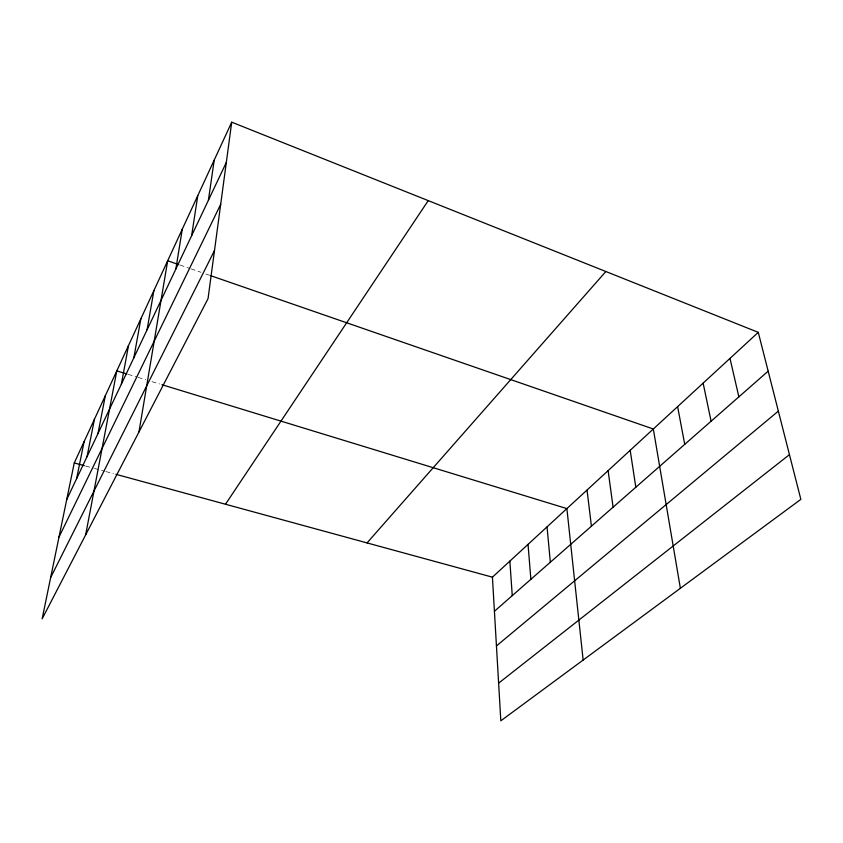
<?xml version="1.0" encoding="UTF-8"?>
<svg xmlns="http://www.w3.org/2000/svg" width="843" height="843" viewBox="0 0 843 843"><rect width="100%" height="100%" fill="white"/><g stroke="black" fill="none" stroke-linecap="round" stroke-linejoin="round"><path stroke-width="0.63" stroke-dasharray="4.21 3.16" d="M85.649 466.031L93.225 468.107M94.49 468.445L104.606 471.216M105.87 471.553L113.457 473.629M128.104 374.345L136.893 377.032M138.147 377.422L145.691 379.719M151.972 381.647L159.506 383.955M179.981 265.039L189.833 268.453M191.055 268.875L200.908 272.289M205.829 273.996L209.517 275.271"/><path stroke-width="1.26" d="M231.72 122.182L208.042 298.633L42.15 618.846L74.268 462.923L231.72 122.182L758.268 332.353L800.85 499.362L500.826 720.818L492.428 577.17L758.268 332.353M208.421 200.234L214.206 160.086M191.635 235.682L197.757 195.692M175.881 268.98L182.267 229.191M138.958 431.985L167.673 260.772L178.748 264.618M147.061 329.845L153.89 290.603M133.858 357.748L140.855 318.812M121.371 384.134L128.515 345.535M85.659 534.852L116.798 370.878L126.85 373.955M97.978 433.534L105.343 395.673M87.019 456.685L94.458 419.213M76.618 478.666L84.121 441.606M66.713 499.583L226.324 162.414M58.999 537.054L220.697 204.322M50.654 577.56L214.501 250.529M225.481 504.23L428.233 200.623M367.042 542.913L605.843 271.52M494.419 611.28L768.163 371.162M496.443 645.938L778.352 411.131M498.624 683.146L789.448 454.651M74.268 462.923L84.384 465.684M115.923 474.303L492.428 577.17M161.951 384.703L566.886 508.603L583.145 660.048M210.75 275.693L653.325 429.003L680.375 588.288M729.985 358.401L738.868 396.863M703.136 383.133L711.092 421.226M677.614 406.632L684.727 444.356M630.185 450.31L635.822 487.254M608.109 470.636L613.093 507.191M587.034 490.046L591.417 526.201M547.033 526.886L550.353 562.228M528.034 544.378L530.879 579.299M509.857 561.122L512.259 595.643"/></g></svg>
